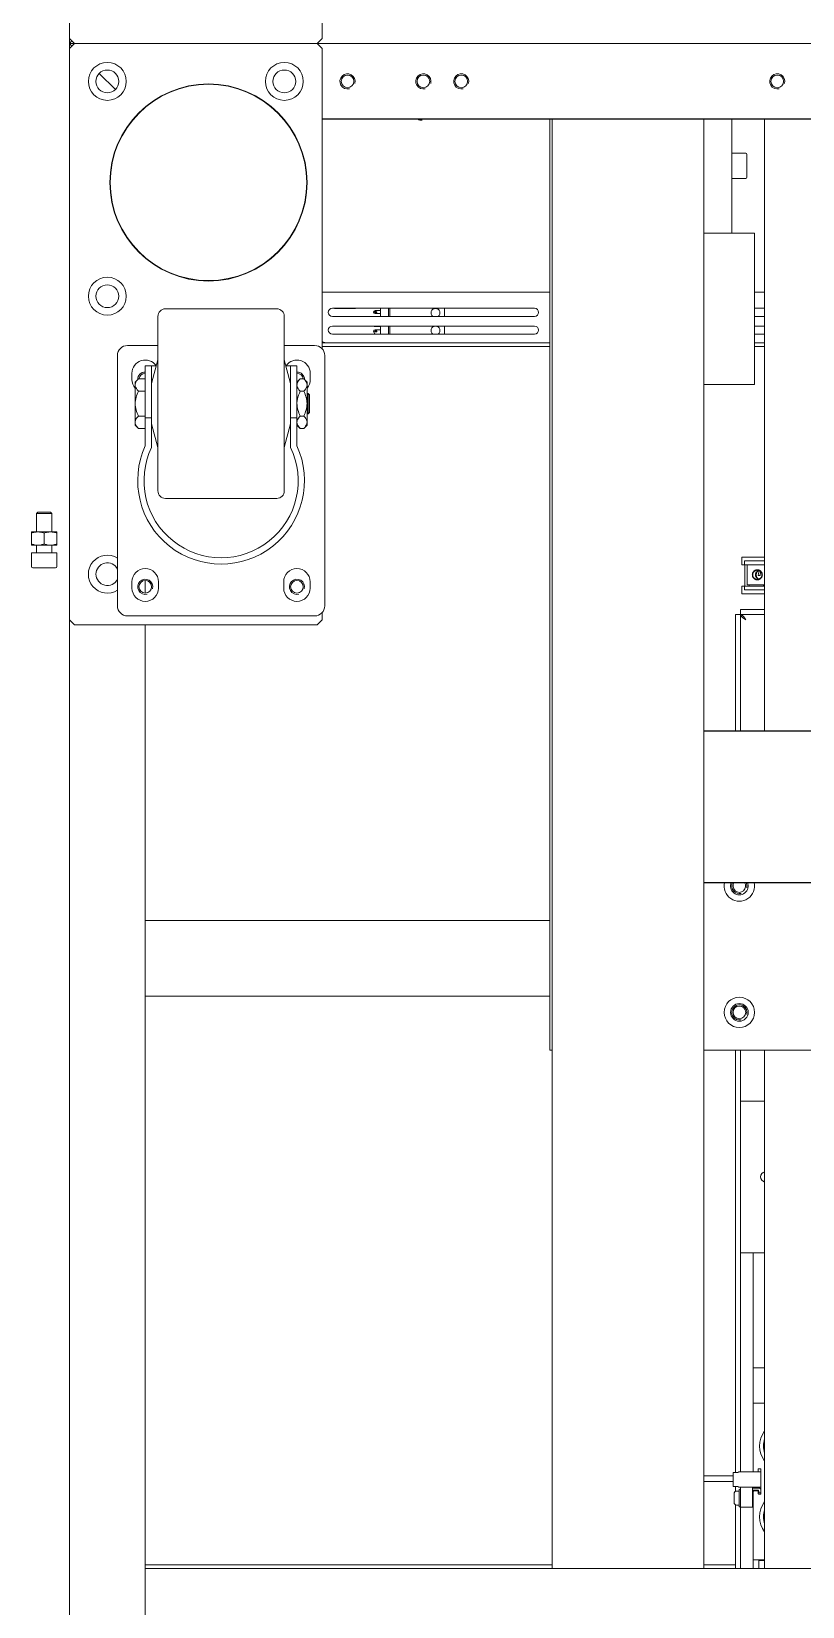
# Model space of a CAD drawing. Header units: millimetres. Extents: x -1052 to 3351, y 0 to 2015.
# Drawn here: x -227.97 to -223.46, y 1702.22 to 1711.44 of the extents above; entities that cross this region are included whole.
import ezdxf

# ---------------------------------------------------------------- set-up
doc = ezdxf.new("R2010")
doc.units = ezdxf.units.MM
doc.layers.add('@ New Renovation', color=7, linetype='Continuous')
for name, color, linetype, lineweight in [('_-J_NJSOLIDLINE！实线层', 7, 'Continuous', 18), ('_CGL01-D75-001SOLIDLINE！实线层', 7, 'Continuous', 18), ('_CGL01-D75-002SOLIDLINE！实线层', 7, 'Continuous', 18), ('_CGL01-D75-003SOLIDLINE！实线层', 7, 'Continuous', 18), ('_TN20-30_FPSOLIDLINE！实线层', 7, 'Continuous', 18), ('_TN20-70_-_70_BSOLIDLINE！实线层', 7, 'Continuous', 18), ('_TN20-70_FPSOLIDLINE！实线层', 7, 'Continuous', 18), ('AJCR-D78-M20-L100SOLIDLINE！实线层', 7, 'Continuous', 18), ('AM_CL', 7, 'Continuous', 15), ('GB-FRSJ-1SOLIDLINE！实线层', 7, 'Continuous', 18), ('GB-FRSJ-2SOLIDLINE！实线层', 7, 'Continuous', 18), ('GB-FRSJ-4SOLIDLINE！实线层', 7, 'Continuous', 18), ('GB-FRSJ-5SOLIDLINE！实线层', 7, 'Continuous', 18), ('GB-FRSJ-6SOLIDLINE！实线层', 7, 'Continuous', 18), ('HCJ_RECTANGULAR_TUSOLIDLINE！实线层', 7, 'Continuous', 18), ('ISO4032-M6-6SOLIDLINE！实线层', 7, 'Continuous', 18), ('ISO4762-M5X14-8_8SOLIDLINE！实线层', 7, 'Continuous', 18), ('ISO4762-M6X16-8_8SOLIDLINE！实线层', 7, 'Continuous', 18), ('ISO4762-M6X25-8_8SOLIDLINE！实线层', 7, 'Continuous', 18), ('QJ_RECTANGULAR_TUBSOLIDLINE！实线层', 7, 'Continuous', 18), ('QJ_SQUARE_TUBE_120SOLIDLINE！实线层', 7, 'Continuous', 18), ('QZDB-1-2SOLIDLINE！实线层', 7, 'Continuous', 18), ('QZDB-4-2-1SOLIDLINE！实线层', 7, 'Continuous', 18), ('QZDB-4-2-2SOLIDLINE！实线层', 7, 'Continuous', 18), ('QZDB-4-2-3SOLIDLINE！实线层', 7, 'Continuous', 18), ('QZDB-4-2SOLIDLINE！实线层', 7, 'Continuous', 18), ('QZDB-6-1ASOLIDLINE！实线层', 7, 'Continuous', 18), ('QZDB-6-1SOLIDLINE！实线层', 7, 'Continuous', 18), ('QZDB-LDA-2SOLIDLINE！实线层', 7, 'Continuous', 18), ('QZDBHC-2-1-LSOLIDLINE！实线层', 7, 'Continuous', 18), ('QZDBHC-2-2-LSOLIDLINE！实线层', 7, 'Continuous', 18), ('QZDLD-10SOLIDLINE！实线层', 7, 'Continuous', 18), ('QZDLD-1SOLIDLINE！实线层', 7, 'Continuous', 18), ('SENSOR_EE-SX674SOLIDLINE！实线层', 7, 'Continuous', 18)]:
    doc.layers.add(name, color=color, linetype=linetype, lineweight=lineweight)

# ---------------------------------------------------------------- blocks, each defined once
blk = doc.blocks.new('*X870')
at = {"layer": '@ New Renovation', "color": 0, "linetype": 'Continuous'}
for p, q in [((-2938.08, -545.7), (-2938.08, 1014.3)), ((-2696.08, 863.3), (-2696.08, -394.7)), ((-2636.08, 863.3), (-2636.08, -394.7))]:
    blk.add_line(p, q, dxfattribs=at)
at = {"layer": '_-J_NJSOLIDLINE！实线层', "color": 7, "linetype": 'Continuous'}
for p, q in [((-2401.33, 863.3), (-2401.33, 851.8)), ((-2399, 863.3), (-2399, 851.8)), ((-2402.83, 849.6), (-2402.63, 849.8)), ((-2402.83, 843.6), (-2402.83, 849.6)), ((-2402.63, 849.8), (-2402.58, 849.8)), ((-2402.58, 849.8), (-2402.58, 851.8)), ((-2402.58, 851.8), (-2397.08, 851.8)), ((-2397.08, 849.8), (-2397.08, 851.8)), ((-2397.08, 849.8), (-2397.03, 849.8)), ((-2397.03, 849.8), (-2396.83, 849.6)), ((-2396.83, 849.6), (-2396.83, 840.8)), ((-2396.83, 848.9), (-2388.83, 848.9)), ((-2395.98, 849.15), (-2395.98, 848.9)), ((-2389.23, 849.4), (-2395.73, 849.4)), ((-2395.23, 850.4), (-2395.23, 849.4)), ((-2390.73, 851.4), (-2394.23, 851.4)), ((-2389.73, 850.4), (-2389.73, 849.4)), ((-2388.98, 849.15), (-2388.98, 848.9)), ((-2388.83, 848.9), (-2388.83, 844.1)), ((-2402.83, 840.8), (-2402.83, 842)), ((-2388.83, 844.1), (-2396.83, 844.1)), ((-2396.38, 841.4), (-2396.38, 844.1)), ((-2395.58, 844.1), (-2395.58, 841.9)), ((-2395.28, 841.6), (-2394.76, 841.6)), ((-2393.98, 844.1), (-2393.98, 844)), ((-2393.77, 843.8), (-2393.98, 844)), ((-2393.98, 844), (-2390.98, 844)), ((-2391.19, 843.8), (-2390.98, 844)), ((-2390.98, 844.1), (-2390.98, 844)), ((-2367.78, 841.55), (-2367.78, 839.3)), ((-2364.58, 841.55), (-2367.78, 841.55)), ((-2394.51, 841.35), (-2394.51, 841.05)), ((-2367.97, 839.3), (-2367.87, 839.4)), ((-2367.87, 839.4), (-2367.87, 839.3)), ((-2367.78, 839.4), (-2367.87, 839.4))]:
    blk.add_line(p, q, dxfattribs=at)
for centre, radius, start, end in [((-2395.73, 849.15), 0.25, 90, 180), ((-2394.23, 850.4), 1, 90, 180), ((-2390.73, 850.4), 1, 0, 90), ((-2389.23, 849.15), 0.25, 0, 90), ((-2395.78, 841.4), 0.6, 180, 270), ((-2395.28, 841.9), 0.3, 180, 270), ((-2394.76, 841.35), 0.25, 0, 90), ((-2394.76, 841.05), 0.25, 270, 0)]:
    blk.add_arc(centre, radius, start, end, dxfattribs=at)
at = {"layer": '_CGL01-D75-001SOLIDLINE！实线层', "color": 7, "linetype": 'Continuous'}
for p, q in [((-2791.08, 1079.3), (-2860.08, 1079.3)), ((-2833.58, 1081.8), (-2842.91, 1079.3)), ((-2817.58, 1081.8), (-2808.25, 1079.3)), ((-2863.08, 1032.3), (-2863.08, 1076.3)), ((-2788.08, 1032.3), (-2788.08, 1076.3)), ((-2860.08, 1029.3), (-2791.08, 1029.3)), ((-2833.58, 1026.8), (-2842.91, 1029.3)), ((-2817.58, 1026.8), (-2808.25, 1029.3))]:
    blk.add_line(p, q, dxfattribs=at)
for centre, start, end in [((-2860.08, 1076.3), 90, 180), ((-2791.08, 1076.3), 0, 90), ((-2860.08, 1032.3), 180, 270), ((-2791.08, 1032.3), 270, 0)]:
    blk.add_arc(centre, 3, start, end, dxfattribs=at)
at = {"layer": '_CGL01-D75-002SOLIDLINE！实线层', "color": 7, "linetype": 'Continuous'}
for p, q in [((-2848.58, 1079.3), (-2848.58, 1091.3)), ((-2844.58, 1095.3), (-2745.58, 1095.3)), ((-2741.58, 1091.3), (-2741.58, 1017.3)), ((-2837.58, 1089.55), (-2835.08, 1089.55)), ((-2755.08, 1089.55), (-2752.58, 1089.55)), ((-2752.58, 1079.05), (-2755.08, 1079.05)), ((-2848.58, 1017.3), (-2848.58, 1029.3)), ((-2755.08, 1029.55), (-2752.58, 1029.55)), ((-2835.08, 1019.05), (-2837.58, 1019.05)), ((-2752.58, 1019.05), (-2755.08, 1019.05)), ((-2745.58, 1013.3), (-2844.58, 1013.3))]:
    blk.add_line(p, q, dxfattribs=at)
for centre, radius, start, end in [((-2844.58, 1091.3), 4, 90, 180), ((-2745.58, 1091.3), 4, 0, 90), ((-2837.58, 1084.3), 5.25, 90, 235.07785), ((-2835.08, 1084.3), 5.25, 49.72253, 90), ((-2755.08, 1084.3), 5.25, 90, 270), ((-2752.58, 1084.3), 5.25, 270, 90), ((-2837.58, 1024.3), 5.25, 124.92215, 270), ((-2755.08, 1024.3), 5.25, 90, 270), ((-2752.58, 1024.3), 5.25, 270, 90), ((-2844.58, 1017.3), 4, 180, 270), ((-2835.08, 1024.3), 5.25, 270, 310.27747), ((-2745.58, 1017.3), 4, 270, 0)]:
    blk.add_arc(centre, radius, start, end, dxfattribs=at)
at = {"layer": '_CGL01-D75-003SOLIDLINE！实线层', "color": 7, "linetype": 'Continuous'}
for p, q in [((-2834.08, 1088.3), (-2835.4, 1086.98)), ((-2835.4, 1086.98), (-2835.4, 1084.3)), ((-2817.08, 1088.3), (-2834.08, 1088.3)), ((-2830.49, 1086.98), (-2830.49, 1084.3)), ((-2820.67, 1086.98), (-2820.67, 1084.3)), ((-2817.08, 1088.3), (-2815.77, 1086.98)), ((-2815.77, 1086.98), (-2815.77, 1084.3)), ((-2840.58, 1079.92), (-2840.58, 1084.3)), ((-2808.83, 1084.3), (-2840.58, 1084.3)), ((-2808.27, 1081.8), (-2840.58, 1081.8)), ((-2820, 1081.8), (-2820, 1084.3)), ((-2840.58, 1024.3), (-2840.58, 1028.67)), ((-2808.27, 1026.8), (-2840.58, 1026.8)), ((-2808.83, 1024.3), (-2840.58, 1024.3)), ((-2834.08, 1024.3), (-2835.4, 1022.98)), ((-2835.4, 1021.61), (-2835.4, 1022.98)), ((-2830.49, 1021.61), (-2830.49, 1022.98)), ((-2820.67, 1021.61), (-2820.67, 1022.98)), ((-2820, 1024.3), (-2820, 1026.8)), ((-2817.08, 1024.3), (-2815.77, 1022.98)), ((-2815.77, 1021.61), (-2815.77, 1022.98)), ((-2834.08, 1020.3), (-2835.4, 1021.61)), ((-2834.08, 1020.3), (-2817.08, 1020.3)), ((-2829.58, 1019.8), (-2829.58, 1020.3)), ((-2829.08, 1019.3), (-2829.58, 1019.8)), ((-2829.58, 1019.8), (-2821.58, 1019.8)), ((-2829.08, 1019.3), (-2822.08, 1019.3)), ((-2822.08, 1019.3), (-2821.58, 1019.8)), ((-2821.58, 1019.8), (-2821.58, 1020.3)), ((-2817.08, 1020.3), (-2815.77, 1021.61))]:
    blk.add_line(p, q, dxfattribs=at)
for radius, start, end in [(33, 245.38002, 114.61998), (30.5, 244.3744, 115.6256)]:
    blk.add_arc((-2795.08, 1054.3), radius, start, end, dxfattribs=at)
for points, knots in [([(-2832.94, 1088.3), (-2833.16, 1088.3), (-2834.11, 1088.14), (-2834.88, 1087.5), (-2835.4, 1086.98)], [0, 0, 0, 0, 0.650045, 2.850755, 2.850755, 2.850755, 2.850755]), ([(-2830.49, 1086.98), (-2830.67, 1087.17), (-2831.35, 1087.8), (-2832.27, 1088.3), (-2832.94, 1088.3)], [0, 0, 0, 0, 0.795219, 2.844235, 2.844235, 2.844235, 2.844235]), ([(-2818.22, 1088.3), (-2818.43, 1088.3), (-2819.38, 1088.14), (-2820.16, 1087.5), (-2820.67, 1086.98)], [0, 0, 0, 0, 0.650045, 2.850755, 2.850755, 2.850755, 2.850755]), ([(-2815.77, 1086.98), (-2815.88, 1087.09), (-2816.31, 1087.5), (-2816.8, 1087.87), (-2817.2, 1088.05)], [0, 0, 0, 0, 0.477747, 1.797575, 1.797575, 1.797575, 1.797575]), ([(-2832.94, 1024.3), (-2833.16, 1024.3), (-2834.11, 1024.14), (-2834.88, 1023.5), (-2835.4, 1022.98)], [0, 0, 0, 0, 0.650045, 2.850755, 2.850755, 2.850755, 2.850755]), ([(-2830.49, 1022.98), (-2830.67, 1023.17), (-2831.35, 1023.8), (-2832.27, 1024.3), (-2832.94, 1024.3)], [0, 0, 0, 0, 0.795219, 2.844235, 2.844235, 2.844235, 2.844235]), ([(-2818.22, 1024.3), (-2818.43, 1024.3), (-2819.38, 1024.14), (-2820.16, 1023.5), (-2820.67, 1022.98)], [0, 0, 0, 0, 0.650045, 2.850755, 2.850755, 2.850755, 2.850755]), ([(-2815.77, 1022.98), (-2815.88, 1023.09), (-2816.31, 1023.5), (-2816.8, 1023.87), (-2817.2, 1024.05)], [0, 0, 0, 0, 0.477747, 1.797575, 1.797575, 1.797575, 1.797575]), ([(-2835.4, 1021.61), (-2835.28, 1021.5), (-2834.85, 1021.09), (-2834.36, 1020.72), (-2833.96, 1020.54)], [0, 0, 0, 0, 0.477747, 1.797575, 1.797575, 1.797575, 1.797575]), ([(-2832.94, 1020.3), (-2832.73, 1020.3), (-2831.78, 1020.45), (-2831, 1021.09), (-2830.49, 1021.61)], [0, 0, 0, 0, 0.650045, 2.850755, 2.850755, 2.850755, 2.850755]), ([(-2820.67, 1021.61), (-2820.49, 1021.42), (-2819.81, 1020.79), (-2818.9, 1020.3), (-2818.22, 1020.3)], [0, 0, 0, 0, 0.795219, 2.844235, 2.844235, 2.844235, 2.844235]), ([(-2818.22, 1020.3), (-2818, 1020.3), (-2817.06, 1020.45), (-2816.28, 1021.09), (-2815.77, 1021.61)], [0, 0, 0, 0, 0.650045, 2.850755, 2.850755, 2.850755, 2.850755])]:
    blk.add_open_spline(points, degree=3, knots=knots, dxfattribs=at)
for points in [[(-2825.58, 1088.3), (-2827.27, 1088.3), (-2828.97, 1087.74), (-2830.49, 1086.98)], [(-2820.67, 1086.98), (-2822.19, 1087.74), (-2823.89, 1088.3), (-2825.58, 1088.3)], [(-2817.2, 1088.05), (-2817.51, 1088.2), (-2817.87, 1088.3), (-2818.22, 1088.3)], [(-2827.39, 1024.11), (-2828.46, 1023.88), (-2829.5, 1023.47), (-2830.49, 1022.98)], [(-2825.58, 1024.3), (-2826.19, 1024.3), (-2826.79, 1024.23), (-2827.39, 1024.11)], [(-2820.67, 1022.98), (-2822.19, 1023.74), (-2823.89, 1024.3), (-2825.58, 1024.3)], [(-2817.2, 1024.05), (-2817.51, 1024.2), (-2817.87, 1024.3), (-2818.22, 1024.3)], [(-2833.96, 1020.54), (-2833.65, 1020.39), (-2833.29, 1020.3), (-2832.94, 1020.3)], [(-2830.49, 1021.61), (-2828.97, 1020.85), (-2827.27, 1020.3), (-2825.58, 1020.3)], [(-2825.58, 1020.3), (-2823.89, 1020.3), (-2822.19, 1020.85), (-2820.67, 1021.61)]]:
    blk.add_open_spline(points, degree=3, dxfattribs=at)
at = {"layer": '_TN20-30_FPSOLIDLINE！实线层', "color": 7, "linetype": 'Continuous'}
for p, q in [((-2396.38, 843.3), (-2396.83, 843.3)), ((-2395.33, 843.3), (-2395.58, 843.3))]:
    blk.add_line(p, q, dxfattribs=at)
at = {"layer": '_TN20-70_-_70_BSOLIDLINE！实线层', "color": 7, "linetype": 'Continuous'}
for p, q in [((-2430.08, 843.8), (-2430.08, 839.3)), ((-2403.03, 843.8), (-2430.08, 843.8)), ((-2404.08, 841), (-2404.08, 841.6)), ((-2403.88, 841.8), (-2403.03, 841.8)), ((-2402.83, 842), (-2402.83, 843.6)), ((-2395.33, 843.6), (-2395.33, 842)), ((-2368.08, 843.8), (-2395.13, 843.8)), ((-2395.13, 841.8), (-2394.28, 841.8)), ((-2394.08, 841.6), (-2394.08, 841)), ((-2368.08, 839.3), (-2368.08, 843.8)), ((-2394.28, 840.8), (-2403.88, 840.8))]:
    blk.add_line(p, q, dxfattribs=at)
for centre, radius, start, end in [((-2403.88, 841.6), 0.2, 90, 180), ((-2403.03, 843.6), 0.2, 0, 90), ((-2403.03, 842), 0.2, 270, 0), ((-2395.13, 843.6), 0.2, 90, 180), ((-2395.13, 842), 0.2, 180, 270), ((-2394.28, 841.6), 0.2, 0, 90), ((-2413.08, 831.3), 10, 53.17849, 126.81396), ((-2413.08, 831.3), 8.5, 70.42662, 109.56329), ((-2403.88, 841), 0.2, 180, 270), ((-2394.28, 841), 0.2, 270, 0), ((-2385.08, 831.3), 10, 53.17849, 126.81396), ((-2385.08, 831.3), 8.5, 70.42662, 109.56329)]:
    blk.add_arc(centre, radius, start, end, dxfattribs=at)
at = {"layer": '_TN20-70_FPSOLIDLINE！实线层', "color": 7, "linetype": 'Continuous'}
for p, q in [((-2396.38, 843.3), (-2396.83, 843.3)), ((-2395.33, 843.3), (-2395.58, 843.3))]:
    blk.add_line(p, q, dxfattribs=at)
at = {"layer": 'AJCR-D78-M20-L100SOLIDLINE！实线层', "color": 7, "linetype": 'Continuous'}
for radius in [39, 38.85]:
    blk.add_circle((-2913.08, 1059.3), radius, dxfattribs=at)
at = {"layer": 'GB-FRSJ-1SOLIDLINE！实线层', "color": 7, "linetype": 'Continuous'}
for p, q in [((-2764.83, 839.3), (-2764.83, 848.3)), ((-2764.83, 848.3), (-2761.83, 848.3)), ((-2761.83, 846.17), (-2761.83, 848.3)), ((-2753.33, 839.3), (-2753.33, 848.3)), ((-2753.33, 848.3), (-2750.33, 848.3)), ((-2750.33, 839.3), (-2750.33, 848.3)), ((-2763.33, 839.3), (-2763.33, 847.26)), ((-2763.33, 847.26), (-2761.83, 847.26)), ((-2751.83, 847.26), (-2753.33, 847.26)), ((-2751.83, 839.3), (-2751.83, 847.26))]:
    blk.add_line(p, q, dxfattribs=at)
at = {"layer": 'GB-FRSJ-2SOLIDLINE！实线层', "color": 7, "linetype": 'Continuous'}
for p, q in [((-2761.83, 846.17), (-2761.83, 839.3)), ((-2761.83, 846.17), (-2753.83, 846.17)), ((-2753.83, 846.17), (-2753.83, 839.3))]:
    blk.add_line(p, q, dxfattribs=at)
at = {"layer": 'GB-FRSJ-2SOLIDLINE！实线层', "color": 3, "linetype": 'Continuous'}
for points in [[(-2759.83, 842.2), (-2759.83, 842.23), (-2759.82, 842.29), (-2759.81, 842.37), (-2759.81, 842.44), (-2759.8, 842.48), (-2759.8, 842.52), (-2759.79, 842.55), (-2759.79, 842.57), (-2759.79, 842.58), (-2759.79, 842.59), (-2759.78, 842.61), (-2759.78, 842.63), (-2759.76, 842.69), (-2759.74, 842.77), (-2759.71, 842.84), (-2759.7, 842.9), (-2759.69, 842.92), (-2759.68, 842.94), (-2759.68, 842.95), (-2759.67, 842.96), (-2759.67, 842.98), (-2759.65, 843), (-2759.63, 843.05), (-2759.59, 843.12), (-2759.55, 843.19), (-2759.52, 843.24), (-2759.51, 843.27), (-2759.5, 843.28), (-2759.5, 843.29), (-2759.49, 843.3), (-2759.48, 843.32), (-2759.46, 843.34), (-2759.42, 843.38), (-2759.37, 843.45), (-2759.32, 843.51), (-2759.28, 843.55), (-2759.26, 843.58), (-2759.25, 843.59), (-2759.24, 843.6), (-2759.23, 843.61), (-2759.22, 843.62), (-2759.2, 843.63), (-2759.16, 843.67), (-2759.09, 843.72), (-2759.03, 843.77), (-2758.99, 843.81), (-2758.96, 843.83), (-2758.95, 843.84), (-2758.94, 843.85), (-2758.93, 843.85), (-2758.92, 843.86), (-2758.89, 843.87), (-2758.84, 843.9), (-2758.77, 843.94), (-2758.7, 843.97), (-2758.65, 844), (-2758.62, 844.01), (-2758.61, 844.02), (-2758.6, 844.03), (-2758.59, 844.03), (-2758.57, 844.04), (-2758.54, 844.04), (-2758.49, 844.06), (-2758.41, 844.08), (-2758.33, 844.11), (-2758.28, 844.12), (-2758.25, 844.13), (-2758.24, 844.14), (-2758.23, 844.14), (-2758.21, 844.14), (-2758.2, 844.14), (-2758.17, 844.15), (-2758.11, 844.15), (-2758.03, 844.16), (-2757.95, 844.17), (-2757.89, 844.17), (-2757.86, 844.18), (-2757.84, 844.18), (-2757.83, 844.18), (-2757.82, 844.18), (-2757.8, 844.18), (-2757.77, 844.17), (-2757.72, 844.17), (-2757.64, 844.16), (-2757.56, 844.15), (-2757.5, 844.15), (-2757.47, 844.15), (-2757.45, 844.14), (-2757.44, 844.14), (-2757.43, 844.14), (-2757.41, 844.13), (-2757.39, 844.13), (-2757.33, 844.11), (-2757.25, 844.09), (-2757.18, 844.06), (-2757.12, 844.05), (-2757.1, 844.04), (-2757.08, 844.03), (-2757.07, 844.03), (-2757.06, 844.02), (-2757.04, 844.02), (-2757.02, 844), (-2756.97, 843.98), (-2756.9, 843.94), (-2756.82, 843.9), (-2756.77, 843.87), (-2756.75, 843.86), (-2756.73, 843.85), (-2756.72, 843.85), (-2756.71, 843.84), (-2756.7, 843.83), (-2756.68, 843.81), (-2756.63, 843.78), (-2756.57, 843.72), (-2756.51, 843.67), (-2756.46, 843.64), (-2756.44, 843.62), (-2756.43, 843.61), (-2756.42, 843.6), (-2756.41, 843.59), (-2756.4, 843.58), (-2756.38, 843.56), (-2756.34, 843.51), (-2756.29, 843.45), (-2756.24, 843.39), (-2756.2, 843.34), (-2756.19, 843.32), (-2756.18, 843.31), (-2756.17, 843.3), (-2756.16, 843.29), (-2756.15, 843.27), (-2756.14, 843.25), (-2756.11, 843.2), (-2756.08, 843.13), (-2756.04, 843.06), (-2756.01, 843.01), (-2756, 842.98), (-2755.99, 842.97), (-2755.98, 842.96), (-2755.98, 842.95), (-2755.98, 842.93), (-2755.97, 842.9), (-2755.95, 842.85), (-2755.93, 842.77), (-2755.9, 842.7), (-2755.89, 842.64), (-2755.88, 842.61), (-2755.87, 842.6), (-2755.87, 842.59), (-2755.87, 842.58), (-2755.87, 842.56), (-2755.86, 842.53), (-2755.86, 842.49), (-2755.85, 842.44), (-2755.85, 842.37), (-2755.84, 842.29), (-2755.83, 842.23), (-2755.83, 842.2)], [(-2755.83, 842.2), (-2755.83, 842.16), (-2755.84, 842.1), (-2755.85, 842.02), (-2755.85, 841.95), (-2755.86, 841.91), (-2755.86, 841.87), (-2755.87, 841.84), (-2755.87, 841.82), (-2755.87, 841.81), (-2755.87, 841.8), (-2755.88, 841.78), (-2755.88, 841.76), (-2755.9, 841.7), (-2755.92, 841.62), (-2755.95, 841.55), (-2755.96, 841.49), (-2755.97, 841.47), (-2755.98, 841.45), (-2755.98, 841.44), (-2755.99, 841.43), (-2755.99, 841.41), (-2756.01, 841.39), (-2756.03, 841.34), (-2756.07, 841.27), (-2756.11, 841.2), (-2756.14, 841.15), (-2756.15, 841.12), (-2756.16, 841.11), (-2756.16, 841.1), (-2756.17, 841.09), (-2756.18, 841.07), (-2756.2, 841.05), (-2756.24, 841.01), (-2756.29, 840.94), (-2756.34, 840.88), (-2756.38, 840.84), (-2756.4, 840.81), (-2756.41, 840.8), (-2756.42, 840.79), (-2756.43, 840.78), (-2756.44, 840.77), (-2756.46, 840.76), (-2756.5, 840.72), (-2756.57, 840.67), (-2756.63, 840.62), (-2756.67, 840.58), (-2756.7, 840.56), (-2756.71, 840.55), (-2756.72, 840.54), (-2756.73, 840.54), (-2756.74, 840.53), (-2756.77, 840.52), (-2756.82, 840.49), (-2756.89, 840.45), (-2756.96, 840.42), (-2757.01, 840.39), (-2757.04, 840.38), (-2757.05, 840.37), (-2757.06, 840.36), (-2757.07, 840.36), (-2757.09, 840.35), (-2757.12, 840.35), (-2757.17, 840.33), (-2757.25, 840.31), (-2757.33, 840.28), (-2757.38, 840.27), (-2757.41, 840.26), (-2757.42, 840.25), (-2757.43, 840.25), (-2757.45, 840.25), (-2757.46, 840.25), (-2757.49, 840.24), (-2757.55, 840.24), (-2757.63, 840.23), (-2757.71, 840.22), (-2757.77, 840.22), (-2757.8, 840.21), (-2757.82, 840.21), (-2757.83, 840.21), (-2757.84, 840.21), (-2757.86, 840.21), (-2757.89, 840.22), (-2757.94, 840.22), (-2758.02, 840.23), (-2758.11, 840.24), (-2758.16, 840.24), (-2758.19, 840.24), (-2758.21, 840.25), (-2758.22, 840.25), (-2758.23, 840.25), (-2758.25, 840.26), (-2758.27, 840.26), (-2758.33, 840.28), (-2758.41, 840.3), (-2758.48, 840.33), (-2758.54, 840.34), (-2758.57, 840.35), (-2758.58, 840.36), (-2758.59, 840.36), (-2758.6, 840.37), (-2758.62, 840.37), (-2758.64, 840.39), (-2758.69, 840.41), (-2758.76, 840.45), (-2758.84, 840.49), (-2758.89, 840.52), (-2758.91, 840.53), (-2758.93, 840.54), (-2758.94, 840.54), (-2758.95, 840.55), (-2758.96, 840.56), (-2758.98, 840.58), (-2759.03, 840.61), (-2759.09, 840.67), (-2759.15, 840.72), (-2759.2, 840.76), (-2759.22, 840.77), (-2759.23, 840.78), (-2759.24, 840.79), (-2759.25, 840.8), (-2759.26, 840.81), (-2759.28, 840.84), (-2759.32, 840.88), (-2759.37, 840.94), (-2759.42, 841), (-2759.46, 841.05), (-2759.47, 841.07), (-2759.48, 841.08), (-2759.49, 841.09), (-2759.5, 841.1), (-2759.51, 841.12), (-2759.52, 841.14), (-2759.55, 841.19), (-2759.58, 841.26), (-2759.62, 841.33), (-2759.65, 841.38), (-2759.66, 841.41), (-2759.67, 841.42), (-2759.68, 841.43), (-2759.68, 841.44), (-2759.69, 841.46), (-2759.69, 841.49), (-2759.71, 841.54), (-2759.73, 841.62), (-2759.76, 841.69), (-2759.77, 841.75), (-2759.78, 841.78), (-2759.79, 841.79), (-2759.79, 841.8), (-2759.79, 841.82), (-2759.79, 841.83), (-2759.8, 841.86), (-2759.8, 841.9), (-2759.81, 841.95), (-2759.81, 842.02), (-2759.82, 842.1), (-2759.83, 842.16), (-2759.83, 842.2)]]:
    blk.add_open_spline(points, degree=3, knots=[0, 0, 0, 0, 0.097655, 0.19531, 0.244138, 0.292966, 0.341793, 0.366207, 0.378414, 0.390621, 0.402828, 0.415035, 0.439448, 0.488276, 0.585931, 0.683587, 0.732414, 0.756828, 0.769035, 0.781242, 0.793449, 0.805656, 0.830069, 0.878897, 0.976552, 1.074207, 1.123035, 1.147449, 1.159656, 1.171863, 1.18407, 1.196276, 1.22069, 1.269518, 1.367173, 1.464828, 1.513656, 1.53807, 1.550277, 1.562484, 1.57469, 1.586897, 1.611311, 1.660139, 1.757794, 1.855449, 1.904277, 1.928691, 1.940898, 1.953104, 1.965311, 1.977518, 2.001932, 2.05076, 2.148415, 2.24607, 2.294898, 2.319312, 2.331518, 2.343725, 2.355932, 2.368139, 2.392553, 2.441381, 2.539036, 2.636691, 2.685519, 2.709932, 2.722139, 2.734346, 2.746553, 2.75876, 2.783174, 2.832001, 2.929657, 3.027312, 3.076139, 3.100553, 3.11276, 3.124967, 3.137174, 3.149381, 3.173795, 3.222622, 3.320278, 3.417933, 3.46676, 3.491174, 3.503381, 3.515588, 3.527795, 3.540002, 3.564416, 3.613243, 3.710898, 3.808554, 3.857381, 3.881795, 3.894002, 3.906209, 3.918416, 3.930623, 3.955036, 4.003864, 4.101519, 4.199175, 4.248002, 4.272416, 4.284623, 4.29683, 4.309037, 4.321244, 4.345657, 4.394485, 4.49214, 4.589795, 4.638623, 4.663037, 4.675244, 4.687451, 4.699658, 4.711864, 4.736278, 4.785106, 4.882761, 4.980416, 5.029244, 5.053658, 5.065865, 5.078072, 5.090278, 5.102485, 5.126899, 5.175727, 5.273382, 5.371037, 5.419865, 5.444279, 5.456485, 5.468692, 5.480899, 5.493106, 5.51752, 5.566348, 5.664003, 5.761658, 5.810486, 5.834899, 5.847106, 5.859313, 5.87152, 5.883727, 5.908141, 5.956968, 6.005796, 6.054624, 6.152279, 6.249934, 6.249934, 6.249934, 6.249934], dxfattribs=at)
at = {"layer": 'GB-FRSJ-2SOLIDLINE！实线层', "color": 7, "linetype": 'Continuous'}
for points, knots in [([(-2759.63, 842.2), (-2759.63, 842.43), (-2759.54, 842.9), (-2759.01, 843.68), (-2757.83, 844.18), (-2756.65, 843.68), (-2756.13, 842.9), (-2756.03, 842.43), (-2756.03, 842.2)], [0, 0, 0, 0, 0.705412, 1.412225, 2.804374, 4.196523, 4.903335, 5.608747, 5.608747, 5.608747, 5.608747]), ([(-2756.03, 842.2), (-2756.03, 841.96), (-2756.13, 841.49), (-2756.65, 840.71), (-2757.83, 840.21), (-2759.01, 840.71), (-2759.54, 841.49), (-2759.63, 841.96), (-2759.63, 842.2)], [0, 0, 0, 0, 0.705412, 1.412225, 2.804374, 4.196523, 4.903335, 5.608747, 5.608747, 5.608747, 5.608747]), ([(-2759.55, 841.67), (-2759.53, 841.72), (-2759.5, 841.78), (-2759.47, 841.87), (-2759.44, 841.92), (-2759.42, 841.96), (-2759.41, 841.99), (-2759.4, 842.01), (-2759.4, 842.02), (-2759.39, 842.03), (-2759.38, 842.04), (-2759.36, 842.07), (-2759.33, 842.11), (-2759.29, 842.17), (-2759.25, 842.23), (-2759.22, 842.27), (-2759.2, 842.3), (-2759.19, 842.31), (-2759.18, 842.32), (-2759.17, 842.33), (-2759.16, 842.35), (-2759.14, 842.36), (-2759.08, 842.41), (-2759.02, 842.47), (-2758.96, 842.52), (-2758.93, 842.55), (-2758.91, 842.57), (-2758.9, 842.58), (-2758.89, 842.59), (-2758.87, 842.6), (-2758.84, 842.61), (-2758.81, 842.63), (-2758.77, 842.66), (-2758.72, 842.69), (-2758.66, 842.72), (-2758.62, 842.74), (-2758.6, 842.76), (-2758.58, 842.77), (-2758.57, 842.77), (-2758.56, 842.77), (-2758.54, 842.78), (-2758.51, 842.79), (-2758.46, 842.81), (-2758.39, 842.83), (-2758.32, 842.85), (-2758.27, 842.87), (-2758.24, 842.88), (-2758.22, 842.88), (-2758.21, 842.89), (-2758.2, 842.89), (-2758.18, 842.89), (-2758.15, 842.9), (-2758.08, 842.9), (-2758, 842.91), (-2757.92, 842.92), (-2757.88, 842.92), (-2757.85, 842.93), (-2757.83, 842.93), (-2757.82, 842.93), (-2757.79, 842.92), (-2757.76, 842.92), (-2757.73, 842.92), (-2757.68, 842.91), (-2757.62, 842.91), (-2757.56, 842.9), (-2757.51, 842.9), (-2757.48, 842.89), (-2757.46, 842.89), (-2757.45, 842.89), (-2757.44, 842.88), (-2757.43, 842.88), (-2757.39, 842.87), (-2757.34, 842.85), (-2757.27, 842.83), (-2757.21, 842.81), (-2757.16, 842.79), (-2757.12, 842.78), (-2757.11, 842.78), (-2757.1, 842.77), (-2757.09, 842.77), (-2757.07, 842.76), (-2757.04, 842.74), (-2757, 842.72), (-2756.95, 842.69), (-2756.9, 842.66), (-2756.86, 842.64), (-2756.83, 842.62), (-2756.8, 842.6), (-2756.78, 842.59), (-2756.76, 842.58), (-2756.75, 842.57), (-2756.73, 842.55), (-2756.71, 842.53), (-2756.69, 842.51), (-2756.65, 842.48), (-2756.61, 842.44), (-2756.56, 842.4), (-2756.53, 842.37), (-2756.5, 842.35), (-2756.49, 842.33), (-2756.48, 842.32), (-2756.47, 842.31), (-2756.47, 842.3), (-2756.45, 842.27), (-2756.41, 842.23), (-2756.37, 842.17), (-2756.33, 842.12), (-2756.3, 842.07), (-2756.28, 842.05), (-2756.27, 842.03), (-2756.27, 842.03), (-2756.26, 842.01), (-2756.25, 842), (-2756.24, 841.97), (-2756.22, 841.92), (-2756.2, 841.87), (-2756.16, 841.78), (-2756.13, 841.72), (-2756.11, 841.67)], [0, 0, 0, 0, 0.142108, 0.213162, 0.284216, 0.319743, 0.35527, 0.373033, 0.381915, 0.390797, 0.40856, 0.426324, 0.497378, 0.568431, 0.639485, 0.710539, 0.728303, 0.746066, 0.754948, 0.76383, 0.781593, 0.81712, 0.852647, 0.994755, 1.065809, 1.101336, 1.1191, 1.136863, 1.154626, 1.17239, 1.207917, 1.243444, 1.278971, 1.350025, 1.421079, 1.456606, 1.492133, 1.509896, 1.518778, 1.52766, 1.545423, 1.563187, 1.634241, 1.705294, 1.776348, 1.847402, 1.865166, 1.882929, 1.891811, 1.900693, 1.918456, 1.953983, 1.98951, 2.131618, 2.202672, 2.238199, 2.255962, 2.273726, 2.291489, 2.309253, 2.34478, 2.380307, 2.415834, 2.486888, 2.557942, 2.593469, 2.628996, 2.646759, 2.655641, 2.664523, 2.682286, 2.70005, 2.771104, 2.842157, 2.913211, 2.984265, 3.002029, 3.019792, 3.028674, 3.037556, 3.055319, 3.090846, 3.126373, 3.197427, 3.268481, 3.304008, 3.339535, 3.375062, 3.392825, 3.410589, 3.428352, 3.446116, 3.481643, 3.51717, 3.552697, 3.623751, 3.694805, 3.730332, 3.765859, 3.783622, 3.792504, 3.801386, 3.819149, 3.836913, 3.907967, 3.97902, 4.050074, 4.121128, 4.138892, 4.156655, 4.165537, 4.174419, 4.192182, 4.227709, 4.263236, 4.33429, 4.405344, 4.547452, 4.547452, 4.547452, 4.547452]), ([(-2759.5, 841.54), (-2759.37, 841.86), (-2758.9, 842.45), (-2757.83, 842.77), (-2756.76, 842.45), (-2756.29, 841.86), (-2756.16, 841.54)], [0, 0, 0, 0, 1.063941, 2.132066, 3.200191, 4.264132, 4.264132, 4.264132, 4.264132])]:
    blk.add_open_spline(points, degree=3, knots=knots, dxfattribs=at)
at = {"layer": 'GB-FRSJ-4SOLIDLINE！实线层', "color": 7, "linetype": 'Continuous'}
for p, q in [((-2758.39, 841.71), (-2757.58, 841.83)), ((-2757.58, 841.13), (-2757.58, 841.83)), ((-2758.15, 841.04), (-2758.52, 840.99)), ((-2757.58, 841.13), (-2758.15, 841.04))]:
    blk.add_line(p, q, dxfattribs=at)
for points in [[(-2759.49, 841.52), (-2759.45, 841.53), (-2759.3, 841.56), (-2759.13, 841.59), (-2758.96, 841.62), (-2758.77, 841.65), (-2758.39, 841.71)], [(-2758.52, 840.99), (-2758.85, 840.93), (-2759, 840.91), (-2759.06, 840.9)]]:
    blk.add_lwpolyline(points, dxfattribs=at)
at = {"layer": 'GB-FRSJ-5SOLIDLINE！实线层', "color": 7, "linetype": 'Continuous'}
for p, q in [((-2761.83, 847.15), (-2753.33, 847.15)), ((-2753.83, 845.45), (-2753.33, 845.45))]:
    blk.add_line(p, q, dxfattribs=at)
at = {"layer": 'GB-FRSJ-6SOLIDLINE！实线层', "color": 7, "linetype": 'Continuous'}
blk.add_line((-2753.83, 839.8), (-2753.33, 839.8), dxfattribs=at)
at = {"layer": 'HCJ_RECTANGULAR_TUSOLIDLINE！实线层', "color": 7, "linetype": 'Continuous'}
for p, q in [((-2970.08, 1114.3), (-2968.08, 1114.3)), ((-2968.08, 1114.3), (-2969.08, 1113.3)), ((-2969.08, 1113.3), (-2968.08, 1114.3)), ((-2968.08, 1114.3), (-2968.08, 1112.3)), ((-2968.08, 1016.3), (-2968.08, -547.7))]:
    blk.add_line(p, q, dxfattribs=at)
at = {"layer": 'ISO4032-M6-6SOLIDLINE！实线层', "color": 7, "linetype": 'Continuous'}
for p, q in [((-2774.78, 1119.3), (-2774.78, 1129.3)), ((-2769.58, 1129.3), (-2774.78, 1129.3)), ((-2769.58, 1119.3), (-2769.58, 1129.3)), ((-2774.33, 1124.3), (-2770.03, 1124.3)), ((-2769.58, 1119.3), (-2774.78, 1119.3))]:
    blk.add_line(p, q, dxfattribs=at)
for points, knots in [([(-2774.78, 1126.8), (-2774.78, 1127.22), (-2774.69, 1128.07), (-2774.47, 1128.89), (-2774.33, 1129.3)], [0, 0, 0, 0, 1.270286, 2.550123, 2.550123, 2.550123, 2.550123]), ([(-2769.58, 1126.8), (-2769.58, 1127.22), (-2769.67, 1128.07), (-2769.89, 1128.89), (-2770.03, 1129.3)], [0, 0, 0, 0, 1.270286, 2.550123, 2.550123, 2.550123, 2.550123]), ([(-2774.33, 1124.3), (-2774.47, 1124.7), (-2774.69, 1125.52), (-2774.78, 1126.37), (-2774.78, 1126.8)], [0, 0, 0, 0, 1.279838, 2.550123, 2.550123, 2.550123, 2.550123]), ([(-2774.78, 1121.8), (-2774.78, 1122.22), (-2774.69, 1123.07), (-2774.47, 1123.89), (-2774.33, 1124.3)], [0, 0, 0, 0, 1.270286, 2.550123, 2.550123, 2.550123, 2.550123]), ([(-2770.03, 1124.3), (-2769.89, 1124.7), (-2769.67, 1125.52), (-2769.58, 1126.37), (-2769.58, 1126.8)], [0, 0, 0, 0, 1.279838, 2.550123, 2.550123, 2.550123, 2.550123]), ([(-2769.58, 1121.8), (-2769.58, 1122.22), (-2769.67, 1123.07), (-2769.89, 1123.89), (-2770.03, 1124.3)], [0, 0, 0, 0, 1.270286, 2.550123, 2.550123, 2.550123, 2.550123]), ([(-2774.33, 1119.3), (-2774.47, 1119.7), (-2774.69, 1120.52), (-2774.78, 1121.37), (-2774.78, 1121.8)], [0, 0, 0, 0, 1.279838, 2.550123, 2.550123, 2.550123, 2.550123]), ([(-2770.03, 1119.3), (-2769.89, 1119.7), (-2769.67, 1120.52), (-2769.58, 1121.37), (-2769.58, 1121.8)], [0, 0, 0, 0, 1.279838, 2.550123, 2.550123, 2.550123, 2.550123])]:
    blk.add_open_spline(points, degree=3, knots=knots, dxfattribs=at)
at = {"layer": 'ISO4762-M5X14-8_8SOLIDLINE！实线层', "color": 7, "linetype": 'Continuous'}
blk.add_line((-2863.18, 1009.15), (-2863.18, 1001.45), dxfattribs=at)
for centre, start, end in [((-2863.58, 1009.15), 0, 41.21197), ((-2863.58, 1001.45), 318.78803, 0)]:
    blk.add_arc(centre, 0.4, start, end, dxfattribs=at)
at = {"layer": 'ISO4762-M6X16-8_8SOLIDLINE！实线层', "color": 7, "linetype": 'Continuous'}
for p, q in [((-2766.58, 1119.3), (-2766.58, 1129.3)), ((-2761.08, 1129.3), (-2766.58, 1129.3)), ((-2760.58, 1119.8), (-2760.58, 1128.8)), ((-2782.08, 1127.3), (-2782.58, 1126.8)), ((-2782.58, 1126.8), (-2782.58, 1121.8)), ((-2782.58, 1121.8), (-2782.58, 1126.8)), ((-2782.08, 1121.3), (-2782.08, 1127.3)), ((-2774.78, 1127.3), (-2782.08, 1127.3)), ((-2766.58, 1127.3), (-2769.58, 1127.3)), ((-2782.08, 1121.3), (-2782.58, 1121.8)), ((-2774.78, 1121.3), (-2782.08, 1121.3)), ((-2766.58, 1121.3), (-2769.58, 1121.3)), ((-2761.08, 1119.3), (-2766.58, 1119.3))]:
    blk.add_line(p, q, dxfattribs=at)
for centre, start, end in [((-2761.08, 1128.8), 0, 90), ((-2761.08, 1119.8), 270, 0)]:
    blk.add_arc(centre, 0.5, start, end, dxfattribs=at)
at = {"layer": 'ISO4762-M6X25-8_8SOLIDLINE！实线层', "color": 7, "linetype": 'Continuous'}
for p, q in [((-2924.68, 846.8), (-2924.68, 852.3)), ((-2914.68, 846.8), (-2914.68, 852.3)), ((-2924.18, 846.3), (-2915.18, 846.3))]:
    blk.add_line(p, q, dxfattribs=at)
for centre, start, end in [((-2924.18, 846.8), 180, 270), ((-2915.18, 846.8), 270, 0)]:
    blk.add_arc(centre, 0.5, start, end, dxfattribs=at)
at = {"layer": 'QJ_RECTANGULAR_TUBSOLIDLINE！实线层', "color": 7, "linetype": 'Continuous'}
for p, q in [((-2968.08, 1114.3), (-2967.08, 1113.3)), ((-2967.08, 1113.3), (-2968.08, 1114.3)), ((-2968.08, 1112.3), (-2968.08, 1114.3)), ((-2968.08, 1114.3), (-2966.08, 1114.3)), ((-2740.08, 1114.3), (-959.08, 1114.3)), ((-2956.25, 1102.47), (-2949.91, 1096.12)), ((-2956.25, 1102.47), (-2949.91, 1096.12)), ((-2755.58, 1084.3), (-2750.58, 1084.3)), ((-2738.08, 1084.3), (-2364.58, 1084.3)), ((-2621.08, 924.3), (-2621.08, 1084.3)), ((-2591.08, 924.3), (-2591.08, 1084.3)), ((-2366.08, 923.3), (-2366.08, 1084.3)), ((-2364.58, 1084.3), (-2364.58, -615.7)), ((-2334.58, 1084.3), (-2364.58, 1084.3)), ((-2968.08, -547.7), (-2968.08, 1016.3)), ((-2938.08, 923.3), (-2364.58, 923.3)), ((-2938.08, 863.3), (-2696.08, 863.3)), ((-2636.08, 863.3), (-2696.08, 863.3)), ((-2636.08, 863.3), (-2364.58, 863.3)), ((-2366.08, 850.8), (-2366.08, 863.3))]:
    blk.add_line(p, q, dxfattribs=at)
for centre in [(-2953.08, 1004.3), (-2953.08, 974.3), (-2953.08, 959.3), (-2953.08, 834.3)]:
    blk.add_circle(centre, 2.5, dxfattribs=at)
at = {"layer": 'QJ_RECTANGULAR_TUBSOLIDLINE！实线层', "color": 3, "linetype": 'Continuous'}
for centre in [(-2953.08, 1004.3), (-2953.08, 974.3), (-2953.08, 959.3), (-2953.08, 834.3)]:
    blk.add_arc(centre, 3, 345, 285, dxfattribs=at)
at = {"layer": 'QJ_SQUARE_TUBE_120SOLIDLINE！实线层', "color": 7, "linetype": 'Continuous'}
for p, q in [((-2938.08, 839.3), (-2696.08, 839.3)), ((-2569.68, 839.3), (-2364.58, 839.3))]:
    blk.add_line(p, q, dxfattribs=at)
at = {"layer": 'QZDB-1-2SOLIDLINE！实线层', "color": 7, "linetype": 'Continuous'}
for p, q in [((-2863.28, 930.3), (-2863.28, 1010.3)), ((-2860.08, 1010.3), (-2860.08, 930.3)), ((-2856.28, 930.3), (-2856.28, 1010.3)), ((-2853.08, 1010.3), (-2853.08, 930.3)), ((-2863.28, 843.3), (-2863.28, 839.3)), ((-2860.08, 839.3), (-2860.08, 843.3)), ((-2856.28, 843.3), (-2856.28, 839.3)), ((-2853.08, 839.3), (-2853.08, 843.3))]:
    blk.add_line(p, q, dxfattribs=at)
for centre, radius, start, end in [((-2861.68, 1010.3), 1.6, 0, 180), ((-2854.68, 1010.3), 1.6, 0, 180), ((-2852.08, 1012.9), 2.4, 0, 35.7602), ((-2861.68, 930.3), 1.6, 180, 0), ((-2854.68, 930.3), 1.6, 180, 0)]:
    blk.add_arc(centre, radius, start, end, dxfattribs=at)
at = {"layer": 'QZDB-4-2-1SOLIDLINE！实线层', "color": 7, "linetype": 'Continuous'}
for p, q in [((-2744.08, 848.8), (-2744.08, 839.3)), ((-2742.08, 848.8), (-2744.08, 848.8)), ((-2742.08, 848.8), (-2742.08, 850.8)), ((-2696.08, 850.8), (-2742.08, 850.8)), ((-2742.08, 839.3), (-2742.08, 848.8)), ((-2742.08, 848.8), (-2696.08, 848.8)), ((-2402.58, 850.8), (-2569.68, 850.8)), ((-2569.68, 848.8), (-2549.58, 848.8)), ((-2489.58, 848.8), (-2402.83, 848.8)), ((-2395.15, 850.8), (-2397.08, 850.8)), ((-2364.58, 850.8), (-2389.81, 850.8)), ((-2388.83, 848.8), (-2364.58, 848.8))]:
    blk.add_line(p, q, dxfattribs=at)
for points in [[(-2742.08, 848.8), (-2742, 848.8), (-2741.82, 848.77), (-2741.56, 848.65), (-2741.31, 848.45), (-2740.97, 848.1), (-2740.55, 847.54), (-2740.24, 847.05), (-2740.08, 846.8)], [(-2742.08, 848.8), (-2742.08, 848.71), (-2742.05, 848.53), (-2741.93, 848.28), (-2741.74, 848.03), (-2741.39, 847.68), (-2740.82, 847.27), (-2740.34, 846.96), (-2740.08, 846.8)]]:
    blk.add_open_spline(points, degree=3, knots=[0, 0, 0, 0, 0.253128, 0.527949, 0.839078, 1.19205, 2.011776, 2.926681, 2.926681, 2.926681, 2.926681], dxfattribs=at)
at = {"layer": 'QZDB-4-2-2SOLIDLINE！实线层', "color": 7, "linetype": 'Continuous'}
for p, q in [((-2430.08, 843.8), (-2444.08, 843.8)), ((-2402.83, 843.8), (-2403.03, 843.8)), ((-2396.38, 843.8), (-2396.83, 843.8)), ((-2395.13, 843.8), (-2395.58, 843.8)), ((-2364.58, 843.8), (-2368.08, 843.8))]:
    blk.add_line(p, q, dxfattribs=at)
at = {"layer": 'QZDB-4-2-3SOLIDLINE！实线层', "color": 7, "linetype": 'Continuous'}
for q in [(-2489.58, 843.8), (-2444.08, 839.3)]:
    blk.add_line((-2444.08, 843.8), q, dxfattribs=at)
at = {"layer": 'QZDB-4-2SOLIDLINE！实线层', "color": 7, "linetype": 'Continuous'}
for p, q in [((-2549.58, 848.8), (-2549.58, 839.3)), ((-2549.58, 848.8), (-2489.58, 848.8)), ((-2489.58, 848.8), (-2489.58, 839.3))]:
    blk.add_line(p, q, dxfattribs=at)
blk.add_arc((-2519.58, 838.8), 2.1, 13.83061, 166.16939, dxfattribs=at)
at = {"layer": 'QZDB-6-1ASOLIDLINE！实线层', "color": 7, "linetype": 'Continuous'}
for p, q in [((-2970.08, 1114.3), (-3196.08, 1114.3)), ((-2968.08, 1112.3), (-2970.08, 1114.3)), ((-2968.08, 1016.3), (-2968.08, 1112.3)), ((-2970.08, 1014.3), (-2968.08, 1016.3)), ((-3091.44, 1014.3), (-2970.08, 1014.3))]:
    blk.add_line(p, q, dxfattribs=at)
at = {"layer": 'QZDB-6-1SOLIDLINE！实线层', "color": 7, "linetype": 'Continuous'}
for p, q in [((-2968.08, 1112.3), (-2966.08, 1114.3)), ((-2968.08, 1016.3), (-2968.08, 1112.3)), ((-2966.08, 1114.3), (-2740.08, 1114.3)), ((-2740.08, 1114.3), (-2738.08, 1112.3)), ((-2738.08, 1112.3), (-2738.08, 1016.3)), ((-2966.08, 1014.3), (-2968.08, 1016.3)), ((-2738.08, 1016.3), (-2740.08, 1014.3)), ((-2847.22, 1014.3), (-2966.08, 1014.3)), ((-2740.08, 1014.3), (-2742.94, 1014.3))]:
    blk.add_line(p, q, dxfattribs=at)
for centre, radius in [((-2953.08, 1099.3), 7.5), ((-2953.08, 1099.3), 4.5), ((-2868.08, 1099.3), 7.5), ((-2868.08, 1099.3), 4.5), ((-2753.08, 1084.3), 2.5), ((-2953.08, 1029.3), 7.5), ((-2953.08, 1029.3), 4.5), ((-2753.08, 1024.3), 2.5)]:
    blk.add_circle(centre, radius, dxfattribs=at)
for centre, radius, start, end in [((-2758.08, 1099.3), 7.5, 327.71942, 212.28058), ((-2758.08, 1099.3), 4.5, 297.00278, 242.99722), ((-2835.08, 1084.3), 2.5, 97.28999, 180), ((-2835.08, 1024.3), 2.5, 180, 262.71001)]:
    blk.add_arc(centre, radius, start, end, dxfattribs=at)
at = {"layer": 'QZDB-6-1SOLIDLINE！实线层', "color": 3, "linetype": 'Continuous'}
for centre, start, end in [((-2835.08, 1084.3), 90.01257, 180), ((-2753.08, 1084.3), 345, 285), ((-2835.08, 1024.3), 180, 269.99125), ((-2753.08, 1024.3), 345, 285)]:
    blk.add_arc(centre, 3, start, end, dxfattribs=at)
at = {"layer": 'QZDB-LDA-2SOLIDLINE！实线层', "color": 7, "linetype": 'Continuous'}
for p, q in [((-2893.08, 863.3), (-2893.08, 843.3)), ((-2833.08, 863.3), (-2833.08, 843.3)), ((-2893.08, 843.3), (-2833.08, 843.3))]:
    blk.add_line(p, q, dxfattribs=at)
at = {"layer": 'QZDBHC-2-1-LSOLIDLINE！实线层', "color": 7, "linetype": 'Continuous'}
for p, q in [((-2938.08, 924.3), (-2569.68, 924.3)), ((-2569.68, 923.3), (-2569.68, 924.3)), ((-2569.68, 246.8), (-2569.68, 863.3))]:
    blk.add_line(p, q, dxfattribs=at)
for radius in [6, 3.5, 2.5]:
    blk.add_circle((-2584.68, 849.3), radius, dxfattribs=at)
for radius, start, end in [(6, 256.42271, 103.57729), (3.5, 246.07431, 113.92569), (2.5, 235.64408, 124.35592)]:
    blk.add_arc((-2634.68, 849.3), radius, start, end, dxfattribs=at)
at = {"layer": 'QZDBHC-2-1-LSOLIDLINE！实线层', "color": 3, "linetype": 'Continuous'}
for centre, start, end in [((-2634.68, 849.3), 345, 117.8204), ((-2584.68, 849.3), 345, 285), ((-2634.68, 849.3), 242.17874, 285)]:
    blk.add_arc(centre, 3, start, end, dxfattribs=at)
at = {"layer": 'QZDBHC-2-2-LSOLIDLINE！实线层', "color": 7, "linetype": 'Continuous'}
blk.add_line((-2938.08, 852.3), (-2893.08, 852.3), dxfattribs=at)
at = {"layer": 'QZDLD-10SOLIDLINE！实线层', "color": 7, "linetype": 'Continuous'}
for p, q in [((-2849.68, 924.3), (-2849.68, 1014.3)), ((-2848.18, 924.3), (-2848.18, 1014.3)), ((-2849.68, 839.3), (-2849.68, 843.3)), ((-2848.18, 839.3), (-2848.18, 843.3))]:
    blk.add_line(p, q, dxfattribs=at)
at = {"layer": 'QZDLD-1SOLIDLINE！实线层', "color": 7, "linetype": 'Continuous'}
for p, q in [((-2869.68, 924.3), (-2869.68, 1014.3)), ((-2869.68, 839.3), (-2869.68, 843.3))]:
    blk.add_line(p, q, dxfattribs=at)
at = {"layer": 'QZDLD-1SOLIDLINE！实线层', "color": 3, "linetype": 'Continuous'}
blk.add_arc((-2939.68, 975.3), 2, 345, 36.85959, dxfattribs=at)
at = {"layer": 'QZDLD-1SOLIDLINE！实线层', "color": 7, "linetype": 'Continuous'}
blk.add_arc((-2939.68, 975.3), 1.65, 347.33321, 12.66679, dxfattribs=at)
at = {"layer": 'SENSOR_EE-SX674SOLIDLINE！实线层', "color": 7, "linetype": 'Continuous'}
for p, q in [((-2860.08, 991.3), (-2863.28, 991.3)), ((-2862.39, 993.4), (-2862.39, 991.3)), ((-2861.99, 992.9), (-2861.99, 993.4)), ((-2861.59, 993.4), (-2861.59, 992.9)), ((-2861.19, 991.3), (-2861.19, 993.4)), ((-2853.08, 991.3), (-2856.28, 991.3)), ((-2856.11, 991.3), (-2856.11, 993.4)), ((-2854.77, 993.4), (-2854.77, 991.3)), ((-2854.37, 992.9), (-2854.37, 993.4)), ((-2853.97, 993.4), (-2853.97, 992.9)), ((-2860.08, 988.1), (-2863.28, 988.1)), ((-2860.08, 987.5), (-2863.28, 987.5)), ((-2853.08, 988.1), (-2856.28, 988.1)), ((-2853.08, 987.5), (-2856.28, 987.5)), ((-2860.08, 966), (-2863.28, 966)), ((-2853.08, 966), (-2856.28, 966))]:
    blk.add_line(p, q, dxfattribs=at)
for centre, radius, start, end in [((-2861.79, 993.4), 0.6, 0, 180), ((-2861.79, 993.4), 0.2, 0, 180), ((-2861.79, 992.9), 0.2, 180, 0), ((-2856.71, 993.4), 0.6, 0, 44.13589), ((-2854.17, 993.4), 0.6, 90, 180), ((-2854.17, 993.4), 0.2, 0, 180), ((-2854.17, 992.9), 0.2, 180, 0), ((-2854.17, 992.8), 1.2, 24.61531, 90), ((-2861.48, 969.5), 1.75, 36.77955, 323.22045), ((-2854.48, 969.5), 1.75, 36.77955, 323.22045)]:
    blk.add_arc(centre, radius, start, end, dxfattribs=at)
blk = doc.blocks.new('1111')
at = {"layer": '@ New Renovation', "color": 0, "xscale": -1.000000000000001, "rotation": 90}
blk.add_blockref('*X870', (742235.8, 28062.85), dxfattribs=at)

msp = doc.modelspace()

# ---------------------------------------------------------------- block references
at = {"layer": 'AM_CL', "xscale": 0.01479181789831161, "yscale": 0.01479181789831161, "zscale": 0.01479181789831161}
msp.add_blockref('1111', (-11190.2858, 1252.3689), dxfattribs=at)

doc.saveas('drawing.dxf')
